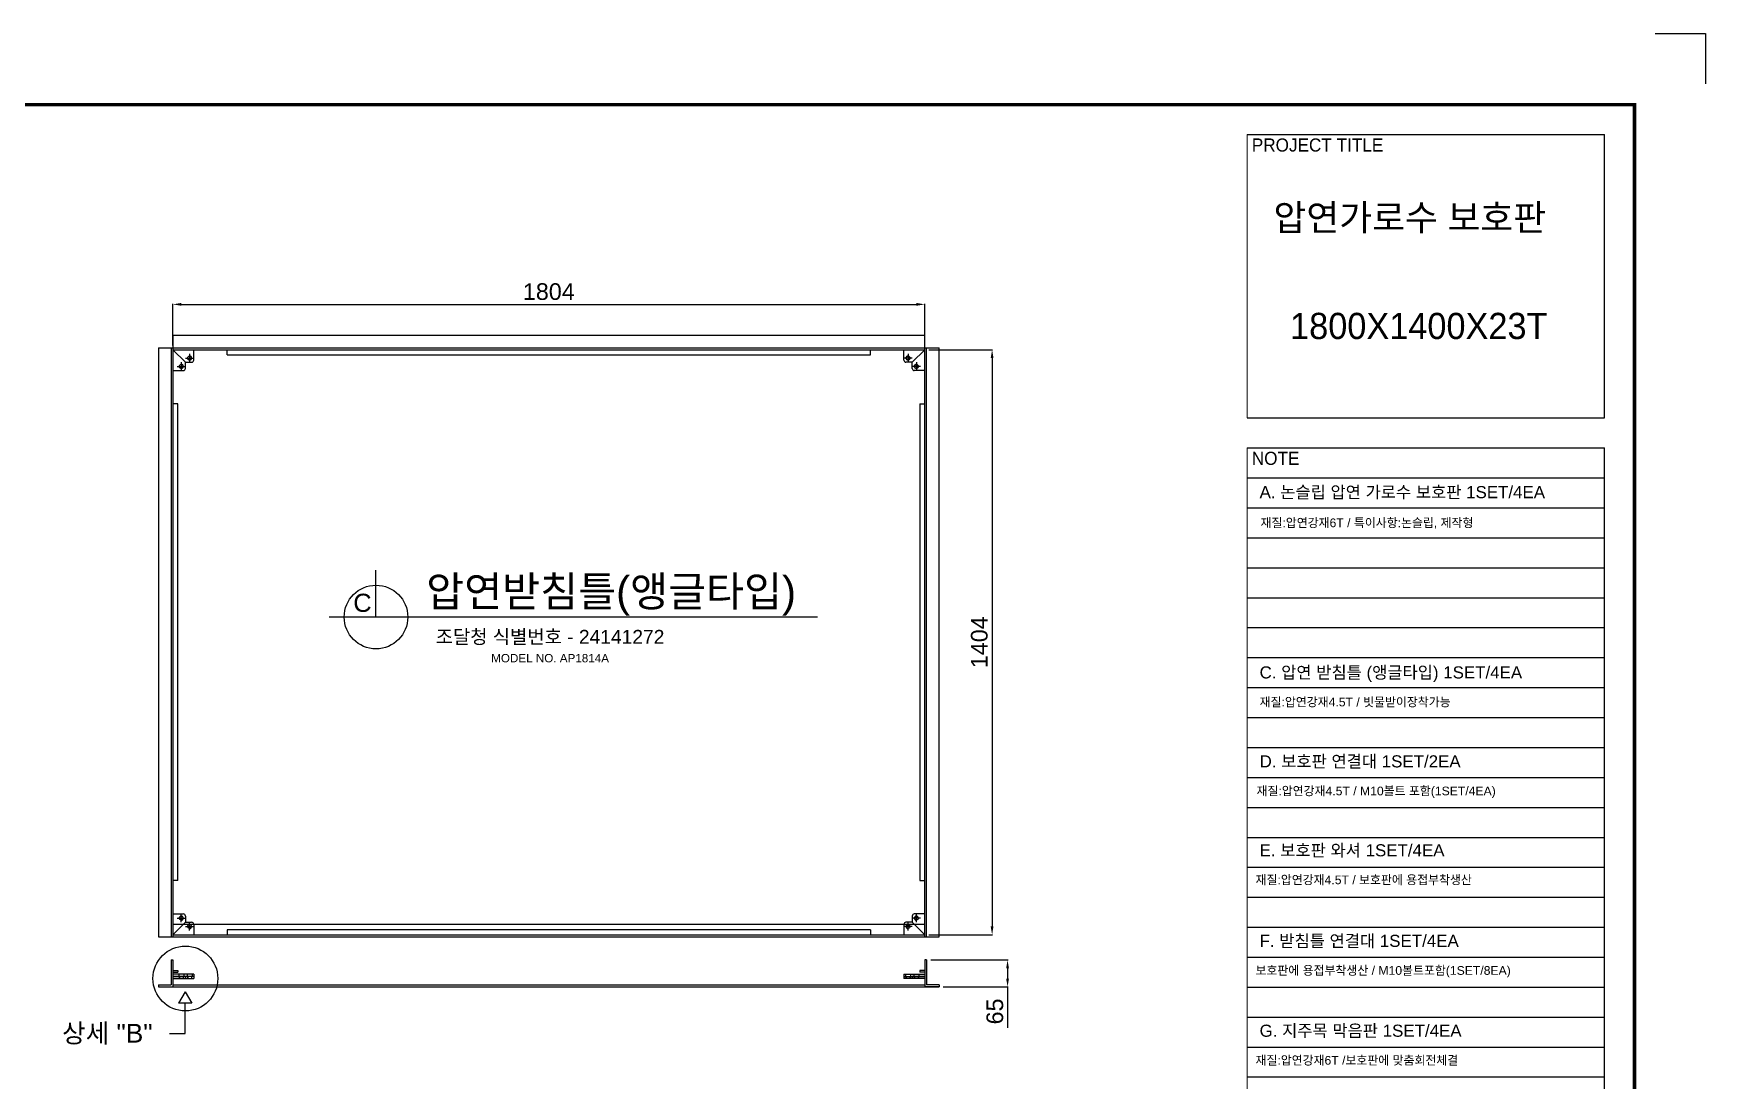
# Model space of a CAD drawing. Header units: millimetres. Extents: x 28890 to 36061, y -49849 to -44778.
# Drawn here: x 32049 to 36061, y -47290 to -44778 of the extents above; entities that cross this region are included whole.
import ezdxf
from ezdxf.enums import TextEntityAlignment as Align

# ---------------------------------------------------------------- set-up
doc = ezdxf.new("R2010")
doc.units = ezdxf.units.MM
doc.layers.add('LAYOUT', color=7, linetype='Continuous')
doc.layers.add('TEXT', color=7, linetype='Continuous')
doc.styles.add('H', font='')
doc.styles.get("Standard").update_dxf_attribs({"font": 'arial.ttf'})
doc.styles.get('H').set_extended_font_data('Dotum')
doc.dimstyles.new('ISO-25', dxfattribs={"dimtxt": 40, "dimasz": 20, "dimexe": 1.25, "dimexo": 10, "dimgap": 10, "dimtad": 1, "dimdec": 0, "dimtxsty": 'Standard', "dimcen": 2.5, "dimclrd": 3, "dimclre": 3, "dimclrt": 3, "dimadec": 0, "dimazin": 0, "dimtfac": 1, "dimtdec": 0, "dimtmove": 0, "dimatfit": 3, "dimfxl": 1, "dimarcsym": 0})

# ---------------------------------------------------------------- blocks, each defined once
blk = doc.blocks.new('*D24')
at = {"color": 3, "lineweight": -2, "transparency": 16777216}
for p, q in [((32383.9, -45526.7), (32383.9, -45426.7)), ((32403.9, -45428), (34167.9, -45428)), ((34187.9, -45526.7), (34187.9, -45426.7))]:
    blk.add_line(p, q, dxfattribs=at)
at = {"color": 3, "transparency": 16777216}
for points in [[(32403.9, -45424.6), (32403.9, -45431.3), (32383.9, -45428)], [(34167.9, -45424.6), (34167.9, -45431.3), (34187.9, -45428)]]:
    blk.add_solid(points, dxfattribs=at)
at = {"layer": 'Defpoints', "color": 0, "transparency": 16777216}
for p in [(34187.9, -45428), (32383.9, -45536.7), (34187.9, -45536.7)]:
    blk.add_point(p, dxfattribs=at)
at = {"color": 3, "transparency": 16777216, "insert": (33285.9, -45397.6), "char_height": 40, "attachment_point": 5}
blk.add_mtext('1804', dxfattribs=at)
blk = doc.blocks.new('*D25')
at = {"color": 3, "lineweight": -2, "transparency": 16777216}
for p, q in [((34197.9, -45536.7), (34350.8, -45536.7)), ((34349.6, -45556.7), (34349.6, -46920.7)), ((34197.9, -46940.7), (34350.8, -46940.7))]:
    blk.add_line(p, q, dxfattribs=at)
at = {"color": 3, "transparency": 16777216}
for points in [[(34346.2, -45556.7), (34352.9, -45556.7), (34349.6, -45536.7)], [(34346.2, -46920.7), (34352.9, -46920.7), (34349.6, -46940.7)]]:
    blk.add_solid(points, dxfattribs=at)
at = {"layer": 'Defpoints', "color": 0, "transparency": 16777216}
for p in [(34187.9, -45536.7), (34187.9, -46940.7), (34349.6, -46940.7)]:
    blk.add_point(p, dxfattribs=at)
at = {"color": 3, "transparency": 16777216, "insert": (34319.1, -46238.7), "char_height": 40, "attachment_point": 5, "rotation": 90}
blk.add_mtext('1404', dxfattribs=at)
blk = doc.blocks.new('A$C2E731E15')
at = {"color": 1}
for p, q in [((-10, 0), (10, 0)), ((0, -10), (0, 10))]:
    blk.add_line(p, q, dxfattribs=at)
blk.add_circle((0, 0), 4.5)
at = {"color": 4}
blk.add_arc((0, 0), 5, 270, 180, dxfattribs=at)
blk = doc.blocks.new('A$C600E4CCD')
for p, q in [((0, 6), (0, 0)), ((50, 6), (0, 6)), ((50, 0), (0, 0)), ((50, 6), (50, 0))]:
    blk.add_line(p, q)
at = {"color": 2}
for p, q in [((14, 6), (14, 0)), ((26, 6), (26, 0)), ((34, 6), (34, 0)), ((46, 6), (46, 0))]:
    blk.add_line(p, q, dxfattribs=at)
blk = doc.blocks.new('*D36')
at = {"color": 3, "lineweight": -2}
for p, q in [((34202.4, -47001.1), (34387.9, -47001.1)), ((34386.7, -47021.1), (34386.7, -47045.6)), ((34232.4, -47065.6), (34387.9, -47065.6)), ((34386.7, -47065.6), (34386.7, -47163.5))]:
    blk.add_line(p, q, dxfattribs=at)
at = {"color": 3}
for points in [[(34390, -47021.1), (34383.3, -47021.1), (34386.7, -47001.1)], [(34383.3, -47045.6), (34390, -47045.6), (34386.7, -47065.6)]]:
    blk.add_solid(points, dxfattribs=at)
at = {"layer": 'Defpoints', "color": 0}
for p in [(34192.4, -47001.1), (34222.4, -47065.6), (34386.7, -47065.6)]:
    blk.add_point(p, dxfattribs=at)
at = {"color": 3, "insert": (34356.3, -47124.6), "char_height": 40, "attachment_point": 5, "rotation": 90}
blk.add_mtext('65', dxfattribs=at)

msp = doc.modelspace()

# ---------------------------------------------------------------- linework, layer by layer
for p, q in [((35940.7, -44777.9), (36061.5, -44777.9)), ((36061.5, -44777.9), (36061.5, -44898.7)), ((34961.3, -45020.5), (35818.8, -45020.5)), ((35818.8, -45700.5), (35818.8, -45020.5)), ((32349.4, -45532.2), (32349.4, -46945.2)), ((32349.4, -45532.2), (34222.4, -45532.2)), ((32379.4, -45532.2), (32379.4, -46945.2)), ((32383.9, -45502.2), (32383.9, -46945.2)), ((32383.9, -45502.2), (34187.9, -45502.2)), ((32383.9, -45536.7), (34187.9, -45536.7)), ((32383.9, -45536.7), (32413.9, -45566.7)), ((32433.9, -45561.7), (32433.9, -45536.7)), ((32513.9, -45548.7), (32513.9, -45536.7)), ((34057.9, -45548.7), (34057.9, -45536.7)), ((34137.9, -45561.7), (34137.9, -45536.7)), ((34187.9, -45536.7), (34157.9, -45566.7)), ((34187.9, -46945.2), (34187.9, -45502.2)), ((34192.4, -46945.2), (34192.4, -45532.2)), ((34222.4, -46945.2), (34222.4, -45532.2)), ((32413.9, -45581.7), (32413.9, -45566.7)), ((32413.9, -45566.7), (32428.9, -45566.7)), ((32513.9, -45548.7), (34057.9, -45548.7)), ((34157.9, -45566.7), (34142.9, -45566.7)), ((34157.9, -45581.7), (34157.9, -45566.7)), ((32383.9, -45586.7), (32408.9, -45586.7)), ((34187.9, -45586.7), (34162.9, -45586.7)), ((32395.9, -45666.7), (32383.9, -45666.7)), ((32395.9, -46810.7), (32395.9, -45666.7)), ((34175.9, -45666.7), (34175.9, -46810.7)), ((34175.9, -45666.7), (34187.9, -45666.7)), ((34961.3, -45700.5), (35818.8, -45700.5)), ((34961.3, -45772.4), (35818.8, -45772.4)), ((35818.8, -48707.2), (35818.8, -45772.4)), ((34961.3, -45844.3), (35818.8, -45844.3)), ((34961.3, -45916.1), (35818.8, -45916.1)), ((34961.3, -45988), (35818.8, -45988)), ((32871.2, -46178.2), (32871.2, -46065.6)), ((34961.3, -46059.9), (35818.8, -46059.9)), ((34961.3, -46131.8), (35818.8, -46131.8)), ((33930.3, -46178.2), (32758.6, -46178.2)), ((34961.3, -46203.6), (35818.8, -46203.6)), ((34961.3, -46275.5), (35818.8, -46275.5)), ((34961.3, -46347.4), (35818.8, -46347.4)), ((34961.3, -46419.3), (35818.8, -46419.3)), ((34961.3, -46491.1), (35818.8, -46491.1)), ((34961.3, -46563), (35818.8, -46563)), ((34961.3, -46634.9), (35818.8, -46634.9)), ((34961.3, -46706.8), (35818.8, -46706.8)), ((34961.3, -46778.6), (35818.8, -46778.6)), ((32395.9, -46810.7), (32383.9, -46810.7)), ((34175.9, -46810.7), (34187.9, -46810.7)), ((34961.3, -46850.5), (35818.8, -46850.5)), ((32383.9, -46890.7), (32408.9, -46890.7)), ((32413.9, -46895.7), (32413.9, -46910.7)), ((34157.9, -46895.7), (34157.9, -46910.7)), ((34187.9, -46890.7), (34162.9, -46890.7)), ((32383.9, -46940.7), (32413.9, -46910.7)), ((32383.9, -46915.2), (34187.9, -46915.2)), ((32383.9, -46940.7), (34187.9, -46940.7)), ((32413.9, -46910.7), (32428.9, -46910.7)), ((32433.9, -46915.7), (32433.9, -46940.7)), ((34057.9, -46928.7), (32513.9, -46928.7)), ((32513.9, -46928.7), (32513.9, -46940.7)), ((34057.9, -46928.7), (34057.9, -46940.7)), ((34137.9, -46915.7), (34137.9, -46940.7)), ((34157.9, -46910.7), (34142.9, -46910.7)), ((34187.9, -46940.7), (34157.9, -46910.7)), ((34961.3, -46922.4), (35818.8, -46922.4)), ((32349.4, -46945.2), (34222.4, -46945.2)), ((32379.4, -47001.1), (32379.4, -47061.1)), ((32379.4, -47001.1), (32383.9, -47001.1)), ((32383.9, -47001.1), (32383.9, -47065.6)), ((34187.9, -47001.1), (34187.9, -47065.6)), ((34192.4, -47001.1), (34187.9, -47001.1)), ((34192.4, -47001.1), (34192.4, -47061.1)), ((34961.3, -46994.3), (35818.8, -46994.3)), ((32349.4, -47061.1), (32349.4, -47065.6)), ((32349.4, -47061.1), (32379.4, -47061.1)), ((32383.9, -47026.1), (32395.9, -47026.1)), ((32383.9, -47030.6), (32395.9, -47030.6)), ((32383.9, -47041.1), (32413.9, -47041.1)), ((32383.9, -47045.6), (32433.9, -47045.6)), ((32395.9, -47026.1), (32395.9, -47030.6)), ((32413.9, -47041.1), (32413.9, -47045.6)), ((32433.9, -47041.1), (32433.9, -47045.6)), ((34137.9, -47041.1), (34137.9, -47045.6)), ((34187.9, -47045.6), (34137.9, -47045.6)), ((34187.9, -47041.1), (34157.9, -47041.1)), ((34157.9, -47041.1), (34157.9, -47045.6)), ((34187.9, -47026.1), (34175.9, -47026.1)), ((34175.9, -47026.1), (34175.9, -47030.6)), ((34187.9, -47030.6), (34175.9, -47030.6)), ((34222.4, -47061.1), (34192.4, -47061.1)), ((34222.4, -47061.1), (34222.4, -47065.6)), ((32349.4, -47065.6), (34222.4, -47065.6)), ((32413.2, -47077.6), (32397, -47104.9)), ((32413.2, -47077.6), (32429.4, -47104.9)), ((34222.4, -47065.6), (34187.9, -47065.6)), ((34961.3, -47066.1), (35818.8, -47066.1)), ((32429.4, -47104.9), (32397, -47104.9)), ((32413.2, -47177.2), (32413.2, -47104.9)), ((34961.3, -47138), (35818.8, -47138)), ((32375.6, -47177.2), (32413.2, -47177.2)), ((34961.3, -47209.9), (35818.8, -47209.9)), ((34961.3, -47281.8), (35818.8, -47281.8))]:
    msp.add_line(p, q)
at = {"color": 0, "lineweight": 20}
for p, q in [((34961.3, -45700.5), (34961.3, -45020.5)), ((34961.3, -48707.2), (34961.3, -45772.4))]:
    msp.add_line(p, q, dxfattribs=at)
at = {"color": 2}
for p, q in [((32383.9, -47061.1), (34187.9, -47061.1)), ((32399.4, -47041.1), (32399.4, -47045.6)), ((32408.4, -47041.1), (32408.4, -47045.6)), ((32419.4, -47041.1), (32419.4, -47045.6)), ((32428.4, -47041.1), (32428.4, -47045.6)), ((34143.4, -47041.1), (34143.4, -47045.6)), ((34152.4, -47041.1), (34152.4, -47045.6)), ((34163.4, -47041.1), (34163.4, -47045.6)), ((34172.4, -47041.1), (34172.4, -47045.6))]:
    msp.add_line(p, q, dxfattribs=at)
at = {"color": 4}
for p, q in [((32398.9, -47041.1), (32398.9, -47045.6)), ((32408.9, -47041.1), (32408.9, -47045.6)), ((32418.9, -47041.1), (32418.9, -47045.6)), ((32428.9, -47041.1), (32428.9, -47045.6)), ((34142.9, -47041.1), (34142.9, -47045.6)), ((34152.9, -47041.1), (34152.9, -47045.6)), ((34162.9, -47041.1), (34162.9, -47045.6)), ((34172.9, -47041.1), (34172.9, -47045.6))]:
    msp.add_line(p, q, dxfattribs=at)
for centre, radius in [((32871.2, -46178.2), 76.3), ((32413.9, -47045.6), 77.8)]:
    msp.add_circle(centre, radius)
for centre, start, end in [((32428.9, -45561.7), 270, 0), ((34142.9, -45561.7), 180, 270), ((32408.9, -45581.7), 270, 0), ((34162.9, -45581.7), 180, 270), ((32408.9, -46895.7), 0, 90), ((34162.9, -46895.7), 90, 180), ((32428.9, -46915.7), 0, 90), ((34142.9, -46915.7), 90, 180)]:
    msp.add_arc(centre, 5, start, end)
at = {"layer": 'LAYOUT'}
for p, q in [((35890.7, -44948.7), (33777.6, -44948.7)), ((35890.7, -45423), (35890.7, -44948.7))]:
    msp.add_line(p, q, dxfattribs=at)
at = {"layer": 'LAYOUT', "const_width": 8.54}
msp.add_lwpolyline([(29060.5, -49678.6), (35890.7, -49678.6), (35890.7, -44948.7), (29060.5, -44948.7)], close=True, dxfattribs=at)

# ---------------------------------------------------------------- block references
for p, rotation in [((32403.9, -45576.7), 269.9999999999999), ((32423.9, -45556.7), 269.9999999999999), ((34147.9, -45556.7), 180), ((34167.9, -45576.7), 180), ((34167.9, -46900.7), 90), ((34147.9, -46920.7), 90)]:
    msp.add_blockref('A$C2E731E15', p, dxfattribs=dict(rotation=rotation))
for name, p in [('A$C2E731E15', (32403.9, -46900.7)), ('A$C2E731E15', (32423.9, -46920.7)), ('A$C600E4CCD', (32383.9, -47041.1))]:
    msp.add_blockref(name, p)
at = {"xscale": -1}
msp.add_blockref('A$C600E4CCD', (34187.9, -47041.1), dxfattribs=at)

# ---------------------------------------------------------------- texts
at = {"style": 'H'}
for s, height, p in [('PROJECT TITLE', 31.445, (34972.7, -45061.3)), ('압연가로수 보호판', 62.89, (35024.7, -45251.2)), ('1800X1400X23T', 62.89, (35064.6, -45511.2)), ('NOTE', 31.44, (34972.7, -45813.1))]:
    msp.add_text(s, height=height, dxfattribs=at).set_placement(p)
for s, height, p in [('A. 논슬립 압연 가로수 보호판 1SET/4EA', 29.04, (34991.4, -45893)), ('재질:압연강재6T / 특이사항:논슬립, 제작형', 20.909, (34993.7, -45962.6)), ('C', 43.6, (32816.8, -46165.9)), ('조달청 식별번호 - 24141272', 33, (33014.5, -46242.1)), ('MODEL NO. AP1814A', 20, (33147.7, -46286.9)), ('C. 압연 받침틀 (앵글타입) 1SET/4EA', 29.04, (34991.4, -46325.6)), ('재질:압연강재4.5T / 빗물받이장착가능', 20.909, (34991.5, -46392.6)), ('D. 보호판 연결대 1SET/2EA', 29.04, (34991.4, -46539)), (' 재질:압연강재4.5T / M10볼트 포함(1SET/4EA)', 20.909, (34975.9, -46606)), ('E. 보호판 와셔 1SET/4EA', 29.04, (34991.4, -46752.4)), ('재질:압연강재4.5T / 보호판에 용접부착생산', 20.909, (34981.8, -46819.3)), ('F. 받침틀 연결대 1SET/4EA', 29.04, (34991.4, -46969.7)), ('  보호판에 용접부착생산 / M10볼트포함(1SET/8EA)', 20.909, (34965.4, -47036.7)), ('G. 지주목 막음판 1SET/4EA', 29.04, (34991.4, -47185.3)), ('  재질:압연강재6T /보호판에 맞춤회전체결', 20.909, (34965.4, -47252.3))]:
    msp.add_text(s, height=height).set_placement(p)
at = {"color": 4}
msp.add_text('상세 "B"', height=45, dxfattribs=at).set_placement((32118.2, -47199.3))
at = {"layer": 'TEXT'}
msp.add_text('압연받침틀(앵글타입)', height=72.6, dxfattribs=at).set_placement((33435.5, -46153.1), align=Align.CENTER)

# ---------------------------------------------------------------- dimensions: what is measured, and where the dimension line sits
dim = msp.add_linear_dim(base=(34187.9, -45428), p1=(32383.9, -45536.7), p2=(34187.9, -45536.7), dimstyle='ISO-25')
dim.commit()
dim.dimension.update_dxf_attribs({"geometry": '*D24', "text_midpoint": (33285.9, -45397.6)})
for base, p1, p2, picture, middle in [((34349.6, -46940.7), (34187.9, -45536.7), (34187.9, -46940.7), '*D25', (34319.1, -46238.7)), ((34386.6767825, -47065.6423211), (34192.4432544, -47001.1423211), (34222.4432544, -47065.6423211), '*D36', (34356.253863, -47124.5509159))]:
    dim = msp.add_linear_dim(base=base, p1=p1, p2=p2, angle=90, dimstyle='ISO-25')
    dim.commit()
    dim.dimension.update_dxf_attribs({"geometry": picture, "text_midpoint": middle})

doc.saveas('drawing.dxf')
